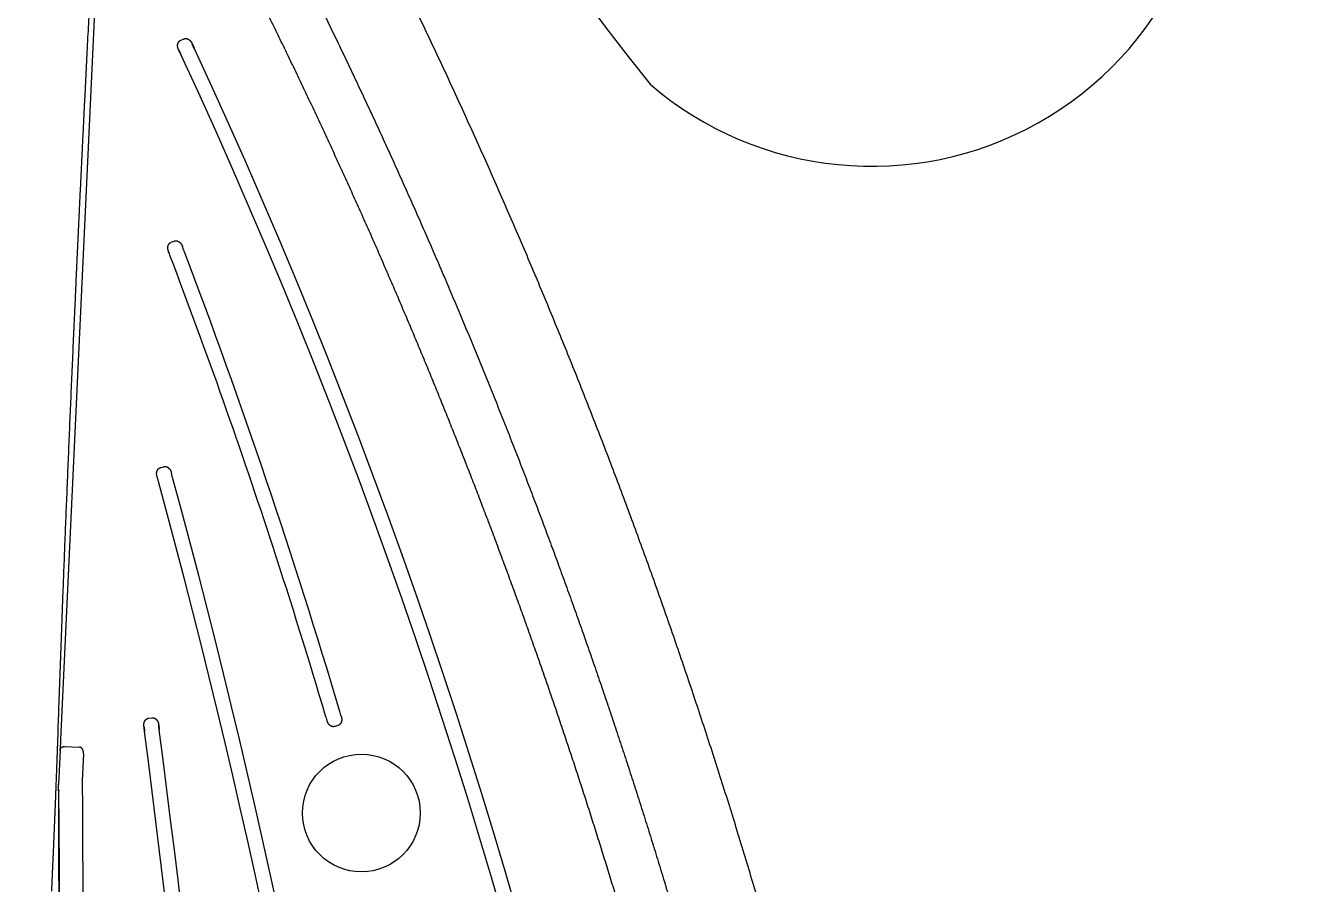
# Model space of a CAD drawing. Extents: x 527 to 614, y 487 to 635.
# Drawn here: x 606.933 to 611.219, y 524.058 to 526.964 of the extents above; entities that cross this region are included whole.
import ezdxf

# ---------------------------------------------------------------- set-up
doc = ezdxf.new("R2010")
doc.units = 0
doc.header["$MEASUREMENT"] = 0
doc.layers.add('1', color=4, linetype='Continuous')
doc.layers.add('DIM', color=3, linetype='Continuous')

# ---------------------------------------------------------------- blocks, each defined once
blk = doc.blocks.new('TRICKLER')
at = {"layer": '1', "linetype": 'Continuous'}
for p, q in [((1.5762, -7.455), (1.5765, -7.5301)), ((1.4925, -7.655), (1.4967, -7.564)), ((1.572, -7.6673), (1.5774, -7.5511)), ((1.5703, -7.7032), (1.572, -7.6673)), ((1.4112, -11.105), (1.5703, -7.7032)), ((1.5564, -7.6801), (1.5064, -7.6778))]:
    blk.add_line(p, q, dxfattribs=at)
at = {"layer": '1', "color": 3, "linetype": 'Continuous'}
for p, q in [((0.6323, -7.7509), (0.6418, -7.7478)), ((1.2715, -7.7758), (1.2616, -7.7771)), ((1.2315, -8.6235), (1.2219, -8.6261)), ((1.1956, -9.3855), (1.1863, -9.3891)), ((1.1638, -10.0686), (1.1548, -10.0728))]:
    blk.add_line(p, q, dxfattribs=at)
at = {"layer": '1', "linetype": 'Continuous'}
for points in [[(-0.7971, -7.1322, 0.001126), (-0.7713, -7.2194, 0.001126), (-0.7451, -7.3064, 0.001126), (-0.7186, -7.3934, 0.001126), (-0.6917, -7.4802, 0.001126), (-0.6643, -7.5668, 0.001127), (-0.6366, -7.6533, 0.001127), (-0.6085, -7.7397, 0.001126), (-0.58, -7.826, 0.001126), (-0.5512, -7.912, 0.001125), (-0.5219, -7.998, 0.001124), (-0.4923, -8.0838, 0.001124), (-0.4623, -8.1694, 0.001123), (-0.4319, -8.2549, 0.001123), (-0.4011, -8.3402, 0.001122), (-0.37, -8.4253, 0.001122), (-0.3385, -8.5103, 0.001122), (-0.3066, -8.5951, 0.001121), (-0.2743, -8.6798, 0.001121), (-0.2417, -8.7642, 0.001121), (-0.2087, -8.8485, 0.001121), (-0.1753, -8.9327, 0.001121), (-0.1416, -9.0166, 0.001121), (-0.1074, -9.1004, 0.001121), (-0.073, -9.1839, 0.001121), (-0.0381, -9.2673, 0.001121), (-0.0029, -9.3505, 0.001122), (0.0326, -9.4335, 0.001121), (0.0685, -9.5163, 0.00112), (0.1048, -9.5989, 0.001118), (0.1414, -9.6814, 0.001117), (0.1784, -9.7636, 0.001118), (0.2158, -9.8456, 0.001114), (0.2535, -9.9274, 0.001106), (0.2915, -10.009, 0.001115), (0.3299, -10.0904, 0.001137), (0.3687, -10.1718, 0.001106)], [(-0.3075, -7.1764, 0.000814), (-0.2888, -7.2376, 0.000813), (-0.2699, -7.2988, 0.000811), (-0.2509, -7.3599, 0.000811), (-0.2316, -7.4209, 0.000811), (-0.2122, -7.4819, 0.000811), (-0.1925, -7.5427, 0.000811), (-0.1727, -7.6035, 0.000811), (-0.1527, -7.6643, 0.000811), (-0.1324, -7.7249, 0.000811), (-0.112, -7.7855, 0.000811), (-0.0914, -7.846, 0.000811), (-0.0705, -7.9065, 0.000811), (-0.0495, -7.9669, 0.000811), (-0.0283, -8.0272, 0.000811), (-0.0069, -8.0874, 0.000811), (0.0147, -8.1476, 0.000811), (0.0365, -8.2077, 0.00081), (0.0585, -8.2677, 0.00081), (0.0807, -8.3276, 0.00081), (0.1031, -8.3875, 0.00081), (0.1257, -8.4473, 0.00081), (0.1485, -8.5071, 0.000809), (0.1714, -8.5667, 0.00081), (0.1946, -8.6263, 0.000812), (0.218, -8.6859, 0.000812), (0.2416, -8.7453, 0.000812), (0.2653, -8.8047, 0.000812), (0.2893, -8.8641, 0.000812), (0.3134, -8.9233, 0.000812), (0.3378, -8.9825, 0.000812), (0.3624, -9.0416, 0.000812), (0.3871, -9.1007, 0.000811), (0.4121, -9.1596, 0.000811), (0.4372, -9.2185, 0.000811), (0.4626, -9.2774, 0.000812), (0.4881, -9.3361, 0.000812), (0.5138, -9.3948, 0.000812), (0.5397, -9.4534, 0.000812), (0.5659, -9.5119, 0.000812), (0.5922, -9.5703, 0.000812), (0.6187, -9.6287, 0.000812), (0.6454, -9.687, 0.000812), (0.6723, -9.7451, 0.000812), (0.6993, -9.8033, 0.000813), (0.7266, -9.8613, 0.000813), (0.7541, -9.9192, 0.000813), (0.7817, -9.9771, 0.000813), (0.8096, -10.0348, 0.000813), (0.8376, -10.0925, 0.000813), (0.8658, -10.15, 0.000813)], [(1.6, -7.19, 0.000073), (1.5993, -7.2065, 0.000073), (1.5986, -7.2229, 0.000073), (1.5978, -7.2394, 0.000073), (1.5971, -7.2558, 0.000073), (1.5964, -7.2721, 0.000073), (1.5956, -7.2884, 0.000073), (1.5949, -7.3047, 0.000074), (1.5942, -7.3209, 0.000074), (1.5935, -7.337, 0.000075), (1.5928, -7.3531, 0.000075), (1.5922, -7.3691, 0.000076), (1.5915, -7.385, 0.000076), (1.5908, -7.4009, 0.000077), (1.5902, -7.4166, 0.000077), (1.5895, -7.4324, 0.000078), (1.5889, -7.448, 0.000079), (1.5883, -7.4635, 0.00008), (1.5876, -7.479, 0.000081), (1.587, -7.4943, 0.000082), (1.5864, -7.5096, 0.000083), (1.5858, -7.5247, 0.000084), (1.5852, -7.5398, 0.000085), (1.5847, -7.5547, 0.000087), (1.5841, -7.5695, 0.00009), (1.5835, -7.5843, 0.000089), (1.583, -7.5988, 0.000085), (1.5825, -7.6132, 0.000095), (1.5819, -7.6276, 0.000117), (1.5814, -7.6423, 0.00009), (1.5809, -7.6559, 0.000031), (1.5805, -7.6682, 0.000131), (1.5799, -7.6837, 0.000237), (1.5791, -7.7071, 0.00012), (1.5781, -7.7375, 0.000065)], [(1.5762, -7.4687), (1.5762, -7.4683, 0.000004), (1.5762, -7.468, 0.000004), (1.5762, -7.4677, 0.000004), (1.5762, -7.4673, 0.000003), (1.5762, -7.467, 0.000003), (1.5762, -7.4667, 0.000003), (1.5762, -7.4663, 0.000003), (1.5762, -7.466, 0.000003), (1.5762, -7.4657, 0.000003), (1.5762, -7.4653, 0.000003), (1.5762, -7.465, 0.000003), (1.5762, -7.4647, 0.000003), (1.5762, -7.4643, 0.000003), (1.5762, -7.464, 0.000003), (1.5762, -7.4636, 0.000003), (1.5762, -7.4633, 0.000002), (1.5762, -7.4629, 0.000002), (1.5762, -7.4626, 0.000002), (1.5762, -7.4623, 0.000002), (1.5762, -7.4619, 0.000002), (1.5762, -7.4616, 0.000002), (1.5762, -7.4612, 0.000002), (1.5762, -7.4609, 0.000002), (1.5762, -7.4605, 0.000002), (1.5762, -7.4602, 0.000002), (1.5762, -7.4598, 0.000002), (1.5762, -7.4595, 0.000002), (1.5762, -7.4592, 0.000002), (1.5762, -7.4588, 0.000001), (1.5762, -7.4585, 0.000001), (1.5762, -7.4581, 0.000001), (1.5762, -7.4578, 0.000001), (1.5762, -7.4574, 0.000001), (1.5762, -7.4571, 0), (1.5762, -7.4568, 0.000001), (1.5762, -7.4564, 0.000002), (1.5762, -7.4558, 0.000001), (1.5762, -7.455, 0.000001)], [(1.5766, -7.5332), (1.5766, -7.5331, -0.000295), (1.5766, -7.533, -0.000294), (1.5766, -7.533, -0.000294), (1.5766, -7.5329, -0.000295), (1.5766, -7.5328, -0.000296), (1.5766, -7.5327, -0.000297), (1.5766, -7.5327, -0.000297), (1.5766, -7.5326, -0.000298), (1.5766, -7.5325, -0.000299), (1.5766, -7.5324, -0.0003), (1.5766, -7.5323, -0.0003), (1.5765, -7.5323, -0.000301), (1.5765, -7.5322, -0.000302), (1.5765, -7.5321, -0.000303), (1.5765, -7.532, -0.000304), (1.5765, -7.532, -0.000305), (1.5765, -7.5319, -0.000306), (1.5765, -7.5318, -0.000306), (1.5765, -7.5317, -0.000307), (1.5765, -7.5316, -0.000308), (1.5765, -7.5316, -0.000309), (1.5765, -7.5315, -0.00031), (1.5765, -7.5314, -0.000311), (1.5765, -7.5313, -0.000313), (1.5765, -7.5312, -0.000313), (1.5765, -7.5312, -0.000312), (1.5765, -7.5311, -0.000316), (1.5765, -7.531, -0.000323), (1.5765, -7.5309, -0.000315), (1.5765, -7.5309, -0.000295), (1.5765, -7.5308, -0.000327), (1.5765, -7.5307, -0.000392), (1.5765, -7.5306, -0.000298), (1.5765, -7.5305, -0.000101), (1.5765, -7.5305, -0.000424), (1.5765, -7.5304, -0.000734), (1.5765, -7.5303, -0.00036), (1.5765, -7.5301, -0.00019)], [(1.5766, -7.5332), (1.5767, -7.5337, -0.001136), (1.5767, -7.5341, -0.001137), (1.5768, -7.5345, -0.001139), (1.5768, -7.535, -0.001141), (1.5769, -7.5354, -0.001142), (1.5769, -7.5359, -0.001144), (1.577, -7.5363, -0.001145), (1.577, -7.5368, -0.001147), (1.5771, -7.5372, -0.001148), (1.5771, -7.5377, -0.00115), (1.5772, -7.5381, -0.001151), (1.5772, -7.5386, -0.001153), (1.5772, -7.539, -0.001154), (1.5773, -7.5395, -0.001155), (1.5773, -7.5399, -0.001156), (1.5773, -7.5404, -0.001157), (1.5774, -7.5408, -0.001159), (1.5774, -7.5413, -0.00116), (1.5774, -7.5417, -0.001161), (1.5774, -7.5422, -0.001162), (1.5775, -7.5426, -0.001163), (1.5775, -7.5431, -0.001163), (1.5775, -7.5435, -0.001165), (1.5775, -7.544, -0.001167), (1.5775, -7.5444, -0.001165), (1.5775, -7.5448, -0.001159), (1.5775, -7.5453, -0.00117), (1.5775, -7.5457, -0.001194), (1.5775, -7.5462, -0.001161), (1.5775, -7.5466, -0.001084), (1.5775, -7.5471, -0.001197), (1.5775, -7.5475, -0.001428), (1.5775, -7.548, -0.001084), (1.5775, -7.5484, -0.000372), (1.5775, -7.5488, -0.001529), (1.5775, -7.5493, -0.002633), (1.5775, -7.5501, -0.001288), (1.5774, -7.5511, -0.000683)], [(1.4925, -7.655), (1.4925, -7.6558, 0.006396), (1.4925, -7.6566, 0.006145), (1.4925, -7.6574, 0.006094), (1.4925, -7.6582, 0.006319), (1.4925, -7.659, 0.006453), (1.4926, -7.6598, 0.006567), (1.4927, -7.6607, 0.006675), (1.4929, -7.6615, 0.00684), (1.493, -7.6623, 0.006981), (1.4932, -7.6632, 0.007155), (1.4934, -7.664, 0.007316), (1.4936, -7.6648, 0.007512), (1.4938, -7.6656, 0.007701), (1.4941, -7.6664, 0.007917), (1.4944, -7.6672, 0.008133), (1.4947, -7.6679, 0.008371), (1.495, -7.6687, 0.008615), (1.4954, -7.6694, 0.008874), (1.4958, -7.6701, 0.009147), (1.4961, -7.6708, 0.009426), (1.4966, -7.6715, 0.009723), (1.497, -7.6721, 0.010012), (1.4975, -7.6727, 0.010337), (1.4979, -7.6732, 0.010652), (1.4984, -7.6738, 0.010963), (1.4989, -7.6743, 0.011203), (1.4994, -7.6748, 0.011609), (1.4999, -7.6752, 0.012085), (1.5005, -7.6756, 0.01212), (1.501, -7.676, 0.011658), (1.5015, -7.6763, 0.012917), (1.5021, -7.6766, 0.015335), (1.5026, -7.6768, 0.01229), (1.5032, -7.6771, 0.005185), (1.5037, -7.6773, 0.016713), (1.5043, -7.6774, 0.028922), (1.5052, -7.6776, 0.01492), (1.5064, -7.6778, 0.008201)], [(1.572, -7.6673), (1.572, -7.6678, -0.010491), (1.5719, -7.6683, -0.010058), (1.5718, -7.6688, -0.009935), (1.5718, -7.6693, -0.010239), (1.5716, -7.6698, -0.010366), (1.5715, -7.6703, -0.010441), (1.5713, -7.6708, -0.010474), (1.5711, -7.6713, -0.010573), (1.5709, -7.6718, -0.0106), (1.5707, -7.6722, -0.010654), (1.5705, -7.6727, -0.010651), (1.5702, -7.6732, -0.010679), (1.5699, -7.6737, -0.010654), (1.5696, -7.6741, -0.01065), (1.5692, -7.6746, -0.010603), (1.5688, -7.675, -0.010571), (1.5685, -7.6755, -0.010505), (1.568, -7.6759, -0.010448), (1.5676, -7.6763, -0.010367), (1.5672, -7.6767, -0.010289), (1.5667, -7.677, -0.010194), (1.5662, -7.6774, -0.010092), (1.5657, -7.6777, -0.009997), (1.5652, -7.678, -0.009897), (1.5647, -7.6783, -0.009772), (1.5642, -7.6786, -0.009601), (1.5636, -7.6788, -0.009557), (1.5631, -7.679, -0.00958), (1.5625, -7.6792, -0.009249), (1.5619, -7.6794, -0.008606), (1.5614, -7.6796, -0.009234), (1.5608, -7.6797, -0.010607), (1.5602, -7.6798, -0.008239), (1.5597, -7.6799, -0.003421), (1.5592, -7.68, -0.010878), (1.5586, -7.6801, -0.018195), (1.5576, -7.6801, -0.009197), (1.5564, -7.6801, -0.005024)], [(1.5781, -7.7375), (1.5768, -7.7761, -0.000122), (1.5755, -7.8152, -0.000119), (1.5741, -7.8548, -0.000116), (1.5727, -7.8949, -0.000113), (1.5713, -7.9355, -0.00011), (1.5698, -7.9765, -0.000108), (1.5683, -8.018, -0.000105), (1.5668, -8.0599, -0.000103), (1.5652, -8.1023, -0.000101), (1.5636, -8.1451, -0.000099), (1.562, -8.1883, -0.000097), (1.5603, -8.2318, -0.000095), (1.5586, -8.2757, -0.000094), (1.5569, -8.3199, -0.000092), (1.5552, -8.3643, -0.00009), (1.5534, -8.4091, -0.000089), (1.5516, -8.4541, -0.000088), (1.5498, -8.4994, -0.000087), (1.5479, -8.5449, -0.000085), (1.5461, -8.5907, -0.000084), (1.5442, -8.6367, -0.000083), (1.5422, -8.6829, -0.000082), (1.5403, -8.7293, -0.000082), (1.5383, -8.7759, -0.000081), (1.5363, -8.8227, -0.00008), (1.5343, -8.8697, -0.000079), (1.5322, -8.9168, -0.000079), (1.5302, -8.9641, -0.000078), (1.5281, -9.0116, -0.000078), (1.526, -9.0591, -0.000078), (1.5239, -9.1068, -0.000077), (1.5217, -9.1546, -0.000077), (1.5196, -9.2024, -0.000077), (1.5174, -9.2504, -0.000076), (1.5152, -9.2984, -0.000076), (1.513, -9.3465, -0.000076), (1.5107, -9.3947, -0.000076), (1.5085, -9.4429, -0.000076), (1.5062, -9.4911, -0.000076), (1.5039, -9.5394, -0.000076), (1.5016, -9.5877, -0.000077), (1.4993, -9.6359, -0.000077), (1.497, -9.6842, -0.000077), (1.4946, -9.7324, -0.000077), (1.4923, -9.7806, -0.000078), (1.4899, -9.8287, -0.000078), (1.4875, -9.8765, -0.000078), (1.4852, -9.9242, -0.000079), (1.4828, -9.9716, -0.000079), (1.4804, -10.0188, -0.00008), (1.478, -10.0657, -0.00008), (1.4756, -10.1125, -0.000081), (1.4732, -10.1589, -0.000081), (1.4709, -10.2051, -0.000082)]]:
    blk.add_lwpolyline(points, format="xyb", dxfattribs=at)
at = {"layer": '1', "color": 3, "linetype": 'Continuous'}
for points in [[(0.6859, -10.1711, -0.000901), (0.6545, -10.1067, -0.000901), (0.6234, -10.0421, -0.000901), (0.5926, -9.9774, -0.000901), (0.562, -9.9127, -0.000901), (0.5316, -9.8478, -0.000901), (0.5014, -9.7828, -0.000901), (0.4715, -9.7177, -0.000901), (0.4418, -9.6525, -0.000901), (0.4124, -9.5871, -0.000901), (0.3832, -9.5217, -0.000901), (0.3542, -9.4562, -0.000901), (0.3254, -9.3905, -0.000901), (0.2969, -9.3248, -0.000901), (0.2687, -9.259, -0.000901), (0.2407, -9.193, -0.000901), (0.2129, -9.127, -0.000901), (0.1853, -9.0608, -0.000901), (0.158, -8.9946, -0.000901), (0.131, -8.9282, -0.000901), (0.1041, -8.8618, -0.000901), (0.0776, -8.7952, -0.000901), (0.0512, -8.7286, -0.000901), (0.0251, -8.6618, -0.000901), (-0.0008, -8.595, -0.000901), (-0.0264, -8.528, -0.000901), (-0.0518, -8.461, -0.000901), (-0.0769, -8.3938, -0.000901), (-0.1018, -8.3266, -0.0009), (-0.1265, -8.2593, -0.000901), (-0.1509, -8.1919, -0.000901), (-0.1751, -8.1243, -0.000902), (-0.199, -8.0568, -0.000902), (-0.2227, -7.9891, -0.000902), (-0.2461, -7.9213, -0.000901), (-0.2693, -7.8535, -0.000901), (-0.2922, -7.7856, -0.000901), (-0.3149, -7.7176, -0.0009), (-0.3373, -7.6495, -0.0009), (-0.3595, -7.5814, -0.0009), (-0.3815, -7.5132, -0.0009), (-0.4032, -7.4449, -0.0009), (-0.4246, -7.3766, -0.0009), (-0.4458, -7.3082, -0.0009), (-0.4667, -7.2397, -0.000899), (-0.4874, -7.1712, -0.000899)], [(1.5751, -7.1478, -0.000062), (1.5752, -7.1806, -0.000061), (1.5754, -7.2132, -0.000057), (1.5756, -7.2456, -0.000062), (1.5757, -7.2785, -0.000073), (1.5759, -7.312, -0.000056), (1.576, -7.3435, -0.000023), (1.5761, -7.372, -0.000077), (1.5762, -7.4081, -0.000129), (1.5764, -7.4625, -0.000065), (1.5766, -7.5332, -0.000035)], [(0.6211, -7.7821), (0.6208, -7.7813, -0.007727), (0.6205, -7.7804, -0.007594), (0.6203, -7.7795, -0.007434), (0.6201, -7.7786, -0.007317), (0.6199, -7.7777, -0.00723), (0.6197, -7.7768, -0.007173), (0.6196, -7.7759, -0.007135), (0.6194, -7.775, -0.007139), (0.6194, -7.774, -0.007157), (0.6193, -7.7731, -0.007212), (0.6193, -7.7722, -0.007281), (0.6193, -7.7712, -0.007389), (0.6193, -7.7703, -0.007507), (0.6193, -7.7693, -0.007667), (0.6194, -7.7684, -0.007835), (0.6195, -7.7675, -0.008046), (0.6197, -7.7665, -0.008263), (0.6198, -7.7656, -0.008525), (0.62, -7.7647, -0.008792), (0.6203, -7.7638, -0.009106), (0.6205, -7.7629, -0.009415), (0.6208, -7.7621, -0.009768), (0.6212, -7.7612, -0.010127), (0.6215, -7.7604, -0.010548), (0.6219, -7.7596, -0.010894), (0.6224, -7.7588, -0.011231), (0.6228, -7.758, -0.011735), (0.6233, -7.7573, -0.012451), (0.6239, -7.7565, -0.01241), (0.6245, -7.7558, -0.011821), (0.6251, -7.7552, -0.013555), (0.6257, -7.7546, -0.016882), (0.6264, -7.754, -0.01266), (0.6271, -7.7534, -0.003582), (0.6278, -7.7529, -0.018849), (0.6287, -7.7524, -0.032793), (0.6302, -7.7517, -0.015217), (0.6323, -7.7509, -0.007705)], [(0.6418, -7.7478), (0.6428, -7.7475, -0.013383), (0.6438, -7.7473, -0.014242), (0.6448, -7.7471, -0.014684), (0.6457, -7.747, -0.014571), (0.6467, -7.7469, -0.014568), (0.6476, -7.7469, -0.014517), (0.6486, -7.7469, -0.01443), (0.6495, -7.747, -0.014183), (0.6504, -7.7472, -0.013944), (0.6513, -7.7474, -0.013602), (0.6522, -7.7476, -0.013271), (0.653, -7.7479, -0.012858), (0.6539, -7.7483, -0.012471), (0.6547, -7.7486, -0.01203), (0.6555, -7.7491, -0.011626), (0.6563, -7.7495, -0.011189), (0.6571, -7.75, -0.010796), (0.6579, -7.7505, -0.010387), (0.6586, -7.7511, -0.010027), (0.6594, -7.7517, -0.009661), (0.6601, -7.7523, -0.009343), (0.6608, -7.753, -0.009023), (0.6614, -7.7537, -0.008762), (0.6621, -7.7544, -0.008513), (0.6627, -7.7551, -0.008282), (0.6633, -7.7559, -0.008034), (0.6639, -7.7566, -0.007934), (0.6644, -7.7574, -0.007929), (0.665, -7.7582, -0.007618), (0.6655, -7.759, -0.007056), (0.6659, -7.7599, -0.007685), (0.6664, -7.7607, -0.009081), (0.6668, -7.7616, -0.006963), (0.6672, -7.7625, -0.002469), (0.6675, -7.7632, -0.009764), (0.6679, -7.7642, -0.017309), (0.6684, -7.7657, -0.008737), (0.6689, -7.7677, -0.004681)], [(1.2384, -7.7531), (1.2383, -7.7529, 0.000012), (1.2383, -7.7526, 0.000012), (1.2383, -7.7524, 0.000012), (1.2382, -7.7521, 0.000011), (1.2382, -7.7519, 0.00001), (1.2382, -7.7516, 0.00001), (1.2382, -7.7514, 0.000009), (1.2381, -7.7511, 0.000008), (1.2381, -7.7509, 0.000008), (1.2381, -7.7506, 0.000007), (1.238, -7.7504, 0.000007), (1.238, -7.7501, 0.000006), (1.238, -7.7498, 0.000006), (1.2379, -7.7496, 0.000005), (1.2379, -7.7493, 0.000005), (1.2379, -7.749, 0.000004), (1.2378, -7.7488, 0.000003), (1.2378, -7.7485, 0.000003), (1.2377, -7.7483, 0.000002), (1.2377, -7.748, 0.000002), (1.2377, -7.7477, 0.000001), (1.2376, -7.7474, 0.000001), (1.2376, -7.7472, 0.000001), (1.2376, -7.7469), (1.2375, -7.7466, 0), (1.2375, -7.7464, -0.000001), (1.2375, -7.7461, -0.000001), (1.2374, -7.7458, -0.000001), (1.2374, -7.7455, -0.000001), (1.2374, -7.7453, -0.000001), (1.2373, -7.745, -0.000001), (1.2373, -7.7447, -0.000001), (1.2373, -7.7444, -0.000001), (1.2372, -7.7441, -0.000001), (1.2372, -7.7439, -0.000001), (1.2372, -7.7436, -0.000001), (1.2371, -7.7433, -0.000001), (1.2371, -7.743, -0.000001), (1.237, -7.7427, -0.000001), (1.237, -7.7424, -0.000001), (1.237, -7.7421, -0.000001), (1.2369, -7.7419, -0.000001), (1.2369, -7.7416, -0.000001), (1.2369, -7.7413, -0.000001), (1.2368, -7.741, -0.000001), (1.2368, -7.7407, -0.000001), (1.2368, -7.7404, -0.000001), (1.2367, -7.7401, -0.000002), (1.2367, -7.7398, -0.000002), (1.2366, -7.7395, -0.000001), (1.2366, -7.7393, -0.000002), (1.2366, -7.739, -0.000002), (1.2365, -7.7387, -0.000002), (1.2365, -7.7384, 0), (1.2365, -7.7381, -0.000002), (1.2364, -7.7378, -0.000004), (1.2363, -7.7373, -0.000002), (1.2363, -7.7366, -0.000001)], [(1.2616, -7.7771), (1.2613, -7.7771, -0.004594), (1.261, -7.7771, -0.004584), (1.2607, -7.7772, -0.004549), (1.2604, -7.7772, -0.0045), (1.2601, -7.7772, -0.004464), (1.2597, -7.7772, -0.004435), (1.2594, -7.7772, -0.00441), (1.2591, -7.7772, -0.004388), (1.2588, -7.7772, -0.004372), (1.2585, -7.7772, -0.00436), (1.2582, -7.7772, -0.004352), (1.2579, -7.7771, -0.00435), (1.2576, -7.7771, -0.004351), (1.2573, -7.7771, -0.004358), (1.257, -7.777, -0.004368), (1.2566, -7.777, -0.004383), (1.2563, -7.7769, -0.004403), (1.256, -7.7769, -0.004433), (1.2557, -7.7768, -0.004453), (1.2554, -7.7767, -0.004445), (1.2551, -7.7767, -0.004413), (1.2548, -7.7766, -0.004364), (1.2545, -7.7765, -0.004326), (1.2542, -7.7764, -0.004292), (1.2539, -7.7763, -0.004262), (1.2536, -7.7762, -0.004231), (1.2533, -7.7761, -0.004206), (1.253, -7.776, -0.004182), (1.2528, -7.7759, -0.004163), (1.2525, -7.7758, -0.004145), (1.2522, -7.7757, -0.004132), (1.2519, -7.7755, -0.00412), (1.2516, -7.7754, -0.004113), (1.2513, -7.7753, -0.004107), (1.2511, -7.7751, -0.004105), (1.2508, -7.775, -0.004105), (1.2505, -7.7748, -0.004111), (1.2502, -7.7747, -0.004119), (1.25, -7.7745, -0.004106), (1.2497, -7.7743, -0.004055), (1.2495, -7.7742, -0.004007), (1.2492, -7.774, -0.003966), (1.2489, -7.7738, -0.00393), (1.2487, -7.7736, -0.00389), (1.2484, -7.7735, -0.003855), (1.2482, -7.7733, -0.003821), (1.2479, -7.7731, -0.003791), (1.2477, -7.7729, -0.00376), (1.2475, -7.7727, -0.003735), (1.2472, -7.7725, -0.003708), (1.247, -7.7723, -0.003687), (1.2468, -7.7721, -0.003665), (1.2465, -7.7718, -0.003648), (1.2463, -7.7716, -0.003631), (1.2461, -7.7714, -0.003618), (1.2459, -7.7712, -0.003605), (1.2457, -7.771, -0.003597), (1.2455, -7.7707, -0.003588), (1.2452, -7.7705, -0.003564), (1.245, -7.7703, -0.003511), (1.2449, -7.77, -0.003464), (1.2447, -7.7698, -0.003422), (1.2445, -7.7695, -0.003384), (1.2443, -7.7693, -0.003341), (1.2441, -7.769, -0.003303), (1.2439, -7.7688, -0.003263), (1.2437, -7.7685, -0.003229), (1.2435, -7.7683, -0.003191), (1.2434, -7.768, -0.003158), (1.2432, -7.7678, -0.003123), (1.243, -7.7675, -0.003093), (1.2429, -7.7672, -0.003061), (1.2427, -7.767, -0.003034), (1.2425, -7.7667, -0.003004), (1.2424, -7.7664, -0.002979), (1.2422, -7.7662, -0.002952), (1.2421, -7.7659, -0.00293), (1.2419, -7.7656, -0.002905), (1.2418, -7.7653, -0.002886), (1.2417, -7.7651, -0.002867), (1.2415, -7.7648, -0.002845), (1.2414, -7.7645, -0.002808), (1.2413, -7.7642, -0.002768), (1.2412, -7.7639, -0.002719), (1.241, -7.7636, -0.002677), (1.2409, -7.7634, -0.00263), (1.2408, -7.7631, -0.002588), (1.2407, -7.7628, -0.002541), (1.2406, -7.7625, -0.002499), (1.2405, -7.7622, -0.002453), (1.2404, -7.7619, -0.002411), (1.2403, -7.7616, -0.002365), (1.2402, -7.7613, -0.002324), (1.2401, -7.761, -0.002278), (1.24, -7.7607, -0.002238), (1.2399, -7.7604, -0.002193), (1.2398, -7.7601, -0.002153), (1.2397, -7.7598, -0.002109), (1.2396, -7.7595, -0.00207), (1.2395, -7.7592, -0.002026), (1.2395, -7.7589, -0.001987), (1.2394, -7.7586, -0.001944), (1.2393, -7.7583, -0.001907), (1.2392, -7.758, -0.001868), (1.2392, -7.7577, -0.001827), (1.2391, -7.7574, -0.001777), (1.239, -7.7571, -0.001754), (1.239, -7.7568, -0.001743), (1.2389, -7.7565, -0.001665), (1.2389, -7.7562, -0.00153), (1.2388, -7.7559, -0.001636), (1.2387, -7.7556, -0.001873), (1.2387, -7.7552, -0.001421), (1.2386, -7.7549, -0.000551), (1.2386, -7.7547, -0.001885), (1.2385, -7.7543, -0.003092), (1.2385, -7.7538, -0.001506), (1.2384, -7.7531, -0.000808)], [(1.288, -7.7467), (1.288, -7.7471, -0.00137), (1.288, -7.7474, -0.001351), (1.2881, -7.7477, -0.001363), (1.2881, -7.748, -0.00141), (1.2881, -7.7483, -0.001445), (1.2882, -7.7486, -0.001476), (1.2882, -7.7489, -0.001505), (1.2882, -7.7492, -0.001542), (1.2883, -7.7495, -0.001573), (1.2883, -7.7498, -0.001609), (1.2883, -7.7502, -0.001642), (1.2883, -7.7505, -0.001679), (1.2883, -7.7508, -0.001712), (1.2883, -7.7511, -0.00175), (1.2884, -7.7514, -0.001784), (1.2884, -7.7517, -0.001823), (1.2884, -7.752, -0.001858), (1.2884, -7.7523, -0.001898), (1.2884, -7.7527, -0.001933), (1.2884, -7.753, -0.001974), (1.2884, -7.7533, -0.002011), (1.2884, -7.7536, -0.002053), (1.2884, -7.7539, -0.00209), (1.2884, -7.7542, -0.002133), (1.2883, -7.7545, -0.002171), (1.2883, -7.7548, -0.002215), (1.2883, -7.7552, -0.002254), (1.2883, -7.7555, -0.002298), (1.2883, -7.7558, -0.002338), (1.2882, -7.7561, -0.002384), (1.2882, -7.7564, -0.002424), (1.2882, -7.7567, -0.00247), (1.2881, -7.757, -0.002512), (1.2881, -7.7573, -0.002558), (1.2881, -7.7576, -0.0026), (1.288, -7.7579, -0.002647), (1.288, -7.7582, -0.002689), (1.2879, -7.7585, -0.002737), (1.2878, -7.7589, -0.002779), (1.2878, -7.7592, -0.002827), (1.2877, -7.7595, -0.002869), (1.2877, -7.7598, -0.002917), (1.2876, -7.7601, -0.00296), (1.2875, -7.7604, -0.00301), (1.2874, -7.7607, -0.003041), (1.2874, -7.761, -0.003059), (1.2873, -7.7613, -0.003071), (1.2872, -7.7616, -0.003088), (1.2871, -7.7619, -0.003105), (1.287, -7.7622, -0.003125), (1.2869, -7.7624, -0.003144), (1.2868, -7.7627, -0.003169), (1.2867, -7.763, -0.003191), (1.2866, -7.7633, -0.003218), (1.2865, -7.7636, -0.003244), (1.2863, -7.7639, -0.003274), (1.2862, -7.7642, -0.003302), (1.2861, -7.7645, -0.003336), (1.286, -7.7648, -0.003367), (1.2858, -7.765, -0.003404), (1.2857, -7.7653, -0.003438), (1.2856, -7.7656, -0.003477), (1.2854, -7.7659, -0.003514), (1.2853, -7.7661, -0.003558), (1.2851, -7.7664, -0.003595), (1.285, -7.7667, -0.003635), (1.2848, -7.7669, -0.003685), (1.2846, -7.7672, -0.003751), (1.2845, -7.7675, -0.003793), (1.2843, -7.7677, -0.00382), (1.2841, -7.768, -0.003823), (1.2839, -7.7682, -0.003817), (1.2837, -7.7685, -0.003818), (1.2836, -7.7687, -0.003824), (1.2834, -7.769, -0.003831), (1.2832, -7.7692, -0.003842), (1.283, -7.7695, -0.003853), (1.2828, -7.7697, -0.00387), (1.2826, -7.7699, -0.003886), (1.2823, -7.7702, -0.003908), (1.2821, -7.7704, -0.003929), (1.2819, -7.7706, -0.003956), (1.2817, -7.7708, -0.003982), (1.2815, -7.771, -0.004014), (1.2812, -7.7713, -0.004045), (1.281, -7.7715, -0.004081), (1.2808, -7.7717, -0.004118), (1.2805, -7.7719, -0.004161), (1.2803, -7.7721, -0.004199), (1.28, -7.7722, -0.004243), (1.2798, -7.7724, -0.004294), (1.2795, -7.7726, -0.004343), (1.2793, -7.7728, -0.004352), (1.279, -7.773, -0.004331), (1.2788, -7.7731, -0.004312), (1.2785, -7.7733, -0.0043), (1.2782, -7.7735, -0.00429), (1.278, -7.7736, -0.004283), (1.2777, -7.7738, -0.004279), (1.2774, -7.7739, -0.00428), (1.2771, -7.7741, -0.004282), (1.2769, -7.7742, -0.004287), (1.2766, -7.7743, -0.004299), (1.2763, -7.7745, -0.004321), (1.276, -7.7746, -0.004326), (1.2757, -7.7747, -0.004321), (1.2754, -7.7748, -0.00438), (1.2751, -7.7749, -0.004495), (1.2748, -7.775, -0.004398), (1.2746, -7.7751, -0.004146), (1.2743, -7.7752, -0.004598), (1.274, -7.7753, -0.005499), (1.2737, -7.7754, -0.00422), (1.2734, -7.7755, -0.00152), (1.2731, -7.7755, -0.00569), (1.2728, -7.7756, -0.009898), (1.2722, -7.7757, -0.004971), (1.2716, -7.7758, -0.002663)], [(1.288, -7.7467), (1.2879, -7.7465, -0.000019), (1.2879, -7.7463, -0.000019), (1.2879, -7.746, -0.000018), (1.2878, -7.7458, -0.000017), (1.2878, -7.7455, -0.000016), (1.2878, -7.7453, -0.000015), (1.2877, -7.745, -0.000014), (1.2877, -7.7448, -0.000013), (1.2877, -7.7445, -0.000013), (1.2877, -7.7443, -0.000012), (1.2876, -7.744, -0.000011), (1.2876, -7.7437, -0.00001), (1.2875, -7.7435, -0.00001), (1.2875, -7.7432, -0.000009), (1.2875, -7.743, -0.000008), (1.2875, -7.7427, -0.000007), (1.2874, -7.7424, -0.000007), (1.2874, -7.7422, -0.000006), (1.2874, -7.7419, -0.000005), (1.2873, -7.7416, -0.000005), (1.2873, -7.7414, -0.000004), (1.2872, -7.7411, -0.000003), (1.2872, -7.7408, -0.000003), (1.2872, -7.7406, -0.000002), (1.2871, -7.7403, -0.000002), (1.2871, -7.74, -0.000001), (1.2871, -7.7397, -0.000001), (1.287, -7.7395, 0), (1.287, -7.7392, 0), (1.287, -7.7389, 0), (1.2869, -7.7386, 0), (1.2869, -7.7383, 0), (1.2869, -7.7381, 0.000001), (1.2868, -7.7378, 0.000001), (1.2868, -7.7375, 0.000001), (1.2867, -7.7372, 0.000001), (1.2867, -7.7369, 0.000001), (1.2867, -7.7367, 0.000002), (1.2866, -7.7364, 0.000002), (1.2866, -7.7361, 0.000002), (1.2866, -7.7358, 0.000002), (1.2865, -7.7355, 0.000002), (1.2865, -7.7352, 0.000003), (1.2865, -7.7349, 0.000003), (1.2864, -7.7346, 0.000003), (1.2864, -7.7344, 0.000003), (1.2863, -7.7341, 0.000003), (1.2863, -7.7338, 0.000004), (1.2863, -7.7335, 0.000004), (1.2862, -7.7332, 0.000004), (1.2862, -7.7329, 0.000004), (1.2862, -7.7326, 0.000005), (1.2861, -7.7323, 0.000004), (1.2861, -7.732, 0.000001), (1.2861, -7.7318, 0.000007), (1.286, -7.7315, 0.000012), (1.286, -7.731, 0.000006), (1.2859, -7.7303, 0.000003)], [(1.2219, -8.6261), (1.2211, -8.6263, -0.01025), (1.2203, -8.6265, -0.010625), (1.2195, -8.6266, -0.010792), (1.2188, -8.6267, -0.010721), (1.218, -8.6268, -0.010723), (1.2172, -8.6268, -0.010722), (1.2165, -8.6268, -0.010722), (1.2157, -8.6267, -0.010669), (1.215, -8.6267, -0.010633), (1.2143, -8.6266, -0.010564), (1.2136, -8.6264, -0.010507), (1.2128, -8.6263, -0.01042), (1.2121, -8.6261, -0.010346), (1.2114, -8.6259, -0.01025), (1.2107, -8.6256, -0.010165), (1.2101, -8.6253, -0.010065), (1.2094, -8.625, -0.009976), (1.2088, -8.6247, -0.009877), (1.2081, -8.6243, -0.009701), (1.2075, -8.624, -0.009406), (1.2069, -8.6236, -0.009135), (1.2063, -8.6231, -0.008835), (1.2057, -8.6227, -0.008565), (1.2051, -8.6222, -0.008278), (1.2046, -8.6217, -0.008021), (1.204, -8.6212, -0.007752), (1.2035, -8.6207, -0.007515), (1.203, -8.6201, -0.007269), (1.2025, -8.6196, -0.007055), (1.202, -8.619, -0.006836), (1.2015, -8.6184, -0.006646), (1.2011, -8.6178, -0.006451), (1.2006, -8.6172, -0.006292), (1.2002, -8.6165, -0.006136), (1.1998, -8.6159, -0.005988), (1.1994, -8.6152, -0.00582), (1.199, -8.6146, -0.005755), (1.1986, -8.6139, -0.005747), (1.1983, -8.6132, -0.005519), (1.198, -8.6125, -0.005107), (1.1976, -8.6119, -0.005533), (1.1973, -8.6112, -0.006473), (1.197, -8.6104, -0.004963), (1.1968, -8.6098, -0.001833), (1.1965, -8.6092, -0.006836), (1.1963, -8.6084, -0.011855), (1.1959, -8.6072, -0.005953), (1.1955, -8.6056, -0.003204)], [(1.2437, -8.5924), (1.2439, -8.5931, -0.004676), (1.2441, -8.5938, -0.004541), (1.2443, -8.5945, -0.004496), (1.2444, -8.5952, -0.00458), (1.2446, -8.5959, -0.004635), (1.2447, -8.5967, -0.004694), (1.2448, -8.5974, -0.004755), (1.2449, -8.5982, -0.004854), (1.245, -8.5989, -0.004946), (1.2451, -8.5997, -0.005067), (1.2452, -8.6004, -0.005182), (1.2452, -8.6012, -0.00533), (1.2453, -8.6019, -0.005472), (1.2453, -8.6027, -0.005646), (1.2453, -8.6035, -0.005813), (1.2452, -8.6042, -0.006014), (1.2452, -8.605, -0.006208), (1.2451, -8.6057, -0.006436), (1.2451, -8.6065, -0.006655), (1.245, -8.6072, -0.006911), (1.2448, -8.608, -0.007153), (1.2447, -8.6087, -0.00743), (1.2445, -8.6094, -0.0077), (1.2444, -8.6102, -0.008014), (1.2441, -8.6109, -0.008277), (1.2439, -8.6116, -0.008539), (1.2437, -8.6123, -0.008701), (1.2434, -8.613, -0.00879), (1.2431, -8.6136, -0.008895), (1.2427, -8.6143, -0.009028), (1.2424, -8.6149, -0.009151), (1.242, -8.6156, -0.009284), (1.2416, -8.6162, -0.009423), (1.2412, -8.6168, -0.009591), (1.2408, -8.6174, -0.0097), (1.2403, -8.6179, -0.009785), (1.2398, -8.6185, -0.010009), (1.2393, -8.619, -0.010384), (1.2388, -8.6195, -0.010182), (1.2382, -8.62, -0.009571), (1.2377, -8.6205, -0.010755), (1.2371, -8.6209, -0.013111), (1.2364, -8.6213, -0.009836), (1.2358, -8.6217, -0.002988), (1.2352, -8.622, -0.01432), (1.2345, -8.6224, -0.024837), (1.2332, -8.6229, -0.011762), (1.2315, -8.6235, -0.006052)], [(1.1863, -9.3891), (1.1855, -9.3894, -0.010261), (1.1848, -9.3896, -0.010636), (1.184, -9.3898, -0.010803), (1.1833, -9.39, -0.010731), (1.1825, -9.3901, -0.010733), (1.1818, -9.3902, -0.010731), (1.181, -9.3903, -0.01073), (1.1803, -9.3903, -0.010677), (1.1795, -9.3903, -0.01064), (1.1788, -9.3903, -0.01057), (1.1781, -9.3902, -0.010513), (1.1773, -9.3901, -0.010425), (1.1766, -9.39, -0.010351), (1.1759, -9.3898, -0.010253), (1.1752, -9.3897, -0.010169), (1.1745, -9.3895, -0.010068), (1.1738, -9.3892, -0.009979), (1.1731, -9.3889, -0.009879), (1.1724, -9.3887, -0.009703), (1.1718, -9.3883, -0.009408), (1.1711, -9.388, -0.009136), (1.1705, -9.3876, -0.008836), (1.1699, -9.3872, -0.008566), (1.1693, -9.3868, -0.008279), (1.1687, -9.3864, -0.008022), (1.1681, -9.3859, -0.007753), (1.1675, -9.3855, -0.007516), (1.1669, -9.385, -0.007269), (1.1664, -9.3844, -0.007055), (1.1658, -9.3839, -0.006836), (1.1653, -9.3834, -0.006646), (1.1648, -9.3828, -0.006451), (1.1643, -9.3822, -0.006292), (1.1638, -9.3817, -0.006137), (1.1633, -9.3811, -0.005988), (1.1629, -9.3804, -0.005821), (1.1624, -9.3798, -0.005755), (1.162, -9.3792, -0.005747), (1.1616, -9.3786, -0.005519), (1.1612, -9.3779, -0.005108), (1.1608, -9.3773, -0.005533), (1.1604, -9.3766, -0.006474), (1.1601, -9.3759, -0.004964), (1.1597, -9.3753, -0.001833), (1.1594, -9.3747, -0.006837), (1.1591, -9.3739, -0.011856), (1.1586, -9.3728, -0.005954), (1.158, -9.3712, -0.003205)], [(1.2048, -9.3534), (1.205, -9.3541, -0.004664), (1.2053, -9.3548, -0.004529), (1.2055, -9.3554, -0.004485), (1.2057, -9.3561, -0.00457), (1.206, -9.3568, -0.004626), (1.2062, -9.3576, -0.004685), (1.2064, -9.3583, -0.004747), (1.2065, -9.359, -0.004847), (1.2067, -9.3597, -0.004939), (1.2069, -9.3605, -0.00506), (1.207, -9.3612, -0.005176), (1.2071, -9.362, -0.005325), (1.2072, -9.3627, -0.005467), (1.2073, -9.3635, -0.005642), (1.2074, -9.3643, -0.005809), (1.2074, -9.365, -0.006011), (1.2075, -9.3658, -0.006205), (1.2075, -9.3665, -0.006433), (1.2075, -9.3673, -0.006653), (1.2074, -9.368, -0.006909), (1.2074, -9.3688, -0.007152), (1.2073, -9.3695, -0.007429), (1.2072, -9.3703, -0.007699), (1.2071, -9.371, -0.008013), (1.207, -9.3718, -0.008276), (1.2068, -9.3725, -0.008539), (1.2066, -9.3732, -0.0087), (1.2064, -9.3739, -0.008789), (1.2062, -9.3746, -0.008894), (1.2059, -9.3753, -0.009027), (1.2056, -9.376, -0.00915), (1.2053, -9.3766, -0.009283), (1.205, -9.3773, -0.009422), (1.2046, -9.3779, -0.00959), (1.2042, -9.3785, -0.009699), (1.2038, -9.3791, -0.009784), (1.2034, -9.3797, -0.010009), (1.203, -9.3803, -0.010383), (1.2025, -9.3809, -0.010182), (1.202, -9.3814, -0.009571), (1.2015, -9.3819, -0.010756), (1.2009, -9.3824, -0.013112), (1.2003, -9.3829, -0.009837), (1.1997, -9.3833, -0.002988), (1.1992, -9.3837, -0.014322), (1.1985, -9.3842, -0.024843), (1.1973, -9.3848, -0.011765), (1.1956, -9.3855, -0.006054)], [(1.1706, -10.0359), (1.1705, -10.0357, -0.000008), (1.1704, -10.0355, -0.000008), (1.1703, -10.0353, -0.000008), (1.1702, -10.0351, -0.000007), (1.1701, -10.0348, -0.000007), (1.17, -10.0346, -0.000007), (1.1699, -10.0344, -0.000007), (1.1698, -10.0341, -0.000007), (1.1697, -10.0339, -0.000006), (1.1696, -10.0337, -0.000006), (1.1695, -10.0334, -0.000006), (1.1693, -10.0332, -0.000006), (1.1692, -10.033, -0.000006), (1.1691, -10.0327, -0.000005), (1.169, -10.0325, -0.000005), (1.1689, -10.0322, -0.000005), (1.1688, -10.032, -0.000005), (1.1687, -10.0318, -0.000005), (1.1686, -10.0315, -0.000005), (1.1684, -10.0313, -0.000004), (1.1683, -10.031, -0.000004), (1.1682, -10.0308, -0.000004), (1.1681, -10.0305, -0.000004), (1.168, -10.0303, -0.000004), (1.1679, -10.03, -0.000004), (1.1678, -10.0298, -0.000004), (1.1676, -10.0295, -0.000004), (1.1675, -10.0293, -0.000004), (1.1674, -10.029, -0.000004), (1.1673, -10.0288, -0.000003), (1.1672, -10.0285, -0.000003), (1.167, -10.0283, -0.000003), (1.1669, -10.028, -0.000003), (1.1668, -10.0278, -0.000003), (1.1667, -10.0275, -0.000003), (1.1666, -10.0272, -0.000003), (1.1664, -10.027, -0.000003), (1.1663, -10.0267, -0.000003), (1.1662, -10.0265, -0.000003), (1.1661, -10.0262, -0.000003), (1.166, -10.0259, -0.000003), (1.1658, -10.0257, -0.000003), (1.1657, -10.0254, -0.000003), (1.1656, -10.0252, -0.000003), (1.1655, -10.0249, -0.000003), (1.1654, -10.0246, -0.000003), (1.1652, -10.0244, -0.000003), (1.1651, -10.0241, -0.000003), (1.165, -10.0238, -0.000003), (1.1649, -10.0236, -0.000003), (1.1647, -10.0233, -0.000003), (1.1646, -10.023, -0.000004), (1.1645, -10.0228, -0.000003), (1.1644, -10.0225, -0.000001), (1.1643, -10.0223, -0.000004), (1.1641, -10.022, -0.000007), (1.1639, -10.0215, -0.000003), (1.1636, -10.0209, -0.000002)], [(1.1253, -10.0571), (1.1252, -10.0569, -0.000017), (1.1251, -10.0566, -0.000017), (1.125, -10.0564, -0.000016), (1.1249, -10.0562, -0.000015), (1.1248, -10.056, -0.000015), (1.1247, -10.0557, -0.000014), (1.1246, -10.0555, -0.000013), (1.1245, -10.0553, -0.000013), (1.1244, -10.055, -0.000012), (1.1242, -10.0548, -0.000012), (1.1241, -10.0546, -0.000011), (1.124, -10.0543, -0.00001), (1.1239, -10.0541, -0.00001), (1.1238, -10.0539, -0.000009), (1.1237, -10.0536, -0.000009), (1.1236, -10.0534, -0.000008), (1.1235, -10.0531, -0.000008), (1.1234, -10.0529, -0.000007), (1.1232, -10.0527, -0.000007), (1.1231, -10.0524, -0.000006), (1.123, -10.0522, -0.000006), (1.1229, -10.0519, -0.000005), (1.1228, -10.0517, -0.000005), (1.1227, -10.0514, -0.000004), (1.1226, -10.0512, -0.000004), (1.1224, -10.0509, -0.000004), (1.1223, -10.0507, -0.000004), (1.1222, -10.0504, -0.000004), (1.1221, -10.0502, -0.000004), (1.122, -10.0499, -0.000003), (1.1218, -10.0497, -0.000003), (1.1217, -10.0494, -0.000003), (1.1216, -10.0491, -0.000003), (1.1215, -10.0489, -0.000003), (1.1214, -10.0486, -0.000003), (1.1212, -10.0484, -0.000003), (1.1211, -10.0481, -0.000003), (1.121, -10.0479, -0.000003), (1.1209, -10.0476, -0.000003), (1.1208, -10.0473, -0.000003), (1.1206, -10.0471, -0.000003), (1.1205, -10.0468, -0.000003), (1.1204, -10.0465, -0.000003), (1.1203, -10.0463, -0.000003), (1.1202, -10.046, -0.000003), (1.12, -10.0458, -0.000003), (1.1199, -10.0455, -0.000003), (1.1198, -10.0452, -0.000003), (1.1197, -10.045, -0.000003), (1.1195, -10.0447, -0.000003), (1.1194, -10.0444, -0.000003), (1.1193, -10.0442, -0.000004), (1.1192, -10.0439, -0.000003), (1.119, -10.0436, -0.000001), (1.1189, -10.0434, -0.000004), (1.1188, -10.0431, -0.000007), (1.1186, -10.0426, -0.000003), (1.1183, -10.042, -0.000002)], [(1.1547, -10.0729), (1.1545, -10.073, -0.004587), (1.1542, -10.0731, -0.004576), (1.1539, -10.0732, -0.004541), (1.1536, -10.0733, -0.004494), (1.1533, -10.0734, -0.004458), (1.153, -10.0735, -0.004429), (1.1527, -10.0736, -0.004405), (1.1524, -10.0737, -0.004384), (1.1521, -10.0738, -0.004368), (1.1518, -10.0739, -0.004357), (1.1515, -10.074, -0.00435), (1.1512, -10.074, -0.004348), (1.1509, -10.0741, -0.00435), (1.1506, -10.0742, -0.004357), (1.1503, -10.0742, -0.004368), (1.15, -10.0743, -0.004384), (1.1497, -10.0743, -0.004404), (1.1494, -10.0744, -0.004435), (1.1491, -10.0744, -0.004456), (1.1488, -10.0744, -0.004447), (1.1485, -10.0744, -0.004415), (1.1481, -10.0745, -0.004366), (1.1478, -10.0745, -0.004328), (1.1475, -10.0745, -0.004294), (1.1472, -10.0745, -0.004264), (1.1469, -10.0745, -0.004233), (1.1466, -10.0745, -0.004208), (1.1463, -10.0745, -0.004184), (1.146, -10.0744, -0.004166), (1.1457, -10.0744, -0.004148), (1.1453, -10.0744, -0.004134), (1.145, -10.0743, -0.004122), (1.1447, -10.0743, -0.004115), (1.1444, -10.0743, -0.00411), (1.1441, -10.0742, -0.004108), (1.1438, -10.0741, -0.004108), (1.1435, -10.0741, -0.004114), (1.1432, -10.074, -0.004122), (1.1429, -10.0739, -0.004108), (1.1426, -10.0739, -0.004057), (1.1423, -10.0738, -0.004009), (1.142, -10.0737, -0.003968), (1.1417, -10.0736, -0.003932), (1.1414, -10.0735, -0.003892), (1.1411, -10.0734, -0.003857), (1.1408, -10.0733, -0.003823), (1.1405, -10.0732, -0.003793), (1.1402, -10.0731, -0.003762), (1.1399, -10.073, -0.003737), (1.1397, -10.0729, -0.003711), (1.1394, -10.0727, -0.003689), (1.1391, -10.0726, -0.003668), (1.1388, -10.0725, -0.003651), (1.1385, -10.0723, -0.003634), (1.1382, -10.0722, -0.003621), (1.138, -10.072, -0.003608), (1.1377, -10.0719, -0.0036), (1.1374, -10.0717, -0.003591), (1.1372, -10.0716, -0.003566), (1.1369, -10.0714, -0.003512), (1.1366, -10.0712, -0.003465), (1.1364, -10.0711, -0.003423), (1.1361, -10.0709, -0.003386), (1.1359, -10.0707, -0.003342), (1.1356, -10.0705, -0.003305), (1.1354, -10.0704, -0.003265), (1.1351, -10.0702, -0.00323), (1.1349, -10.07, -0.003193), (1.1346, -10.0698, -0.00316), (1.1344, -10.0696, -0.003125), (1.1341, -10.0694, -0.003095), (1.1339, -10.0692, -0.003063), (1.1337, -10.069, -0.003036), (1.1334, -10.0688, -0.003006), (1.1332, -10.0686, -0.002981), (1.133, -10.0684, -0.002955), (1.1327, -10.0681, -0.002932), (1.1325, -10.0679, -0.002907), (1.1323, -10.0677, -0.002889), (1.1321, -10.0675, -0.00287), (1.1319, -10.0672, -0.002847), (1.1317, -10.067, -0.00281), (1.1315, -10.0668, -0.00277), (1.1313, -10.0666, -0.002722), (1.131, -10.0663, -0.002679), (1.1308, -10.0661, -0.002633), (1.1307, -10.0658, -0.002591), (1.1305, -10.0656, -0.002544), (1.1303, -10.0654, -0.002502), (1.1301, -10.0651, -0.002456), (1.1299, -10.0649, -0.002415), (1.1297, -10.0646, -0.002369), (1.1295, -10.0644, -0.002328), (1.1293, -10.0641, -0.002283), (1.1292, -10.0639, -0.002242), (1.129, -10.0636, -0.002198), (1.1288, -10.0634, -0.002158), (1.1286, -10.0631, -0.002114), (1.1285, -10.0628, -0.002075), (1.1283, -10.0626, -0.002032), (1.1281, -10.0623, -0.001993), (1.128, -10.062, -0.00195), (1.1278, -10.0618, -0.001914), (1.1276, -10.0615, -0.001875), (1.1275, -10.0612, -0.001834), (1.1273, -10.061, -0.001784), (1.1272, -10.0607, -0.001761), (1.127, -10.0604, -0.001751), (1.1269, -10.0601, -0.001672), (1.1267, -10.0599, -0.001538), (1.1266, -10.0596, -0.001644), (1.1264, -10.0593, -0.001884), (1.1263, -10.059, -0.001429), (1.1261, -10.0588, -0.000553), (1.126, -10.0585, -0.001898), (1.1259, -10.0582, -0.003116), (1.1256, -10.0577, -0.001518), (1.1253, -10.0571, -0.000814)], [(1.1706, -10.0359), (1.1708, -10.0362, -0.001372), (1.1709, -10.0365, -0.001354), (1.171, -10.0368, -0.001365), (1.1711, -10.0371, -0.001412), (1.1713, -10.0374, -0.001447), (1.1714, -10.0376, -0.001478), (1.1715, -10.0379, -0.001507), (1.1716, -10.0382, -0.001543), (1.1717, -10.0385, -0.001575), (1.1719, -10.0388, -0.001611), (1.172, -10.0391, -0.001643), (1.1721, -10.0394, -0.00168), (1.1722, -10.0397, -0.001713), (1.1723, -10.04, -0.001751), (1.1724, -10.0403, -0.001785), (1.1725, -10.0406, -0.001823), (1.1726, -10.0408, -0.001858), (1.1727, -10.0411, -0.001898), (1.1728, -10.0414, -0.001934), (1.1729, -10.0417, -0.001974), (1.173, -10.042, -0.002011), (1.1731, -10.0423, -0.002052), (1.1732, -10.0426, -0.00209), (1.1733, -10.0429, -0.002132), (1.1733, -10.0432, -0.002171), (1.1734, -10.0435, -0.002214), (1.1735, -10.0438, -0.002253), (1.1736, -10.0441, -0.002297), (1.1736, -10.0444, -0.002337), (1.1737, -10.0448, -0.002382), (1.1738, -10.0451, -0.002423), (1.1738, -10.0454, -0.002469), (1.1739, -10.0457, -0.00251), (1.174, -10.046, -0.002557), (1.174, -10.0463, -0.002598), (1.1741, -10.0466, -0.002645), (1.1741, -10.0469, -0.002688), (1.1741, -10.0472, -0.002735), (1.1742, -10.0475, -0.002777), (1.1742, -10.0478, -0.002825), (1.1743, -10.0481, -0.002868), (1.1743, -10.0484, -0.002915), (1.1743, -10.0487, -0.002958), (1.1743, -10.049, -0.003008), (1.1743, -10.0494, -0.00304), (1.1744, -10.0497, -0.003058), (1.1744, -10.05, -0.003069), (1.1744, -10.0503, -0.003087), (1.1744, -10.0506, -0.003103), (1.1744, -10.0509, -0.003124), (1.1744, -10.0512, -0.003143), (1.1744, -10.0515, -0.003167), (1.1744, -10.0518, -0.003189), (1.1743, -10.0521, -0.003216), (1.1743, -10.0525, -0.003242), (1.1743, -10.0528, -0.003272), (1.1743, -10.0531, -0.0033), (1.1742, -10.0534, -0.003334), (1.1742, -10.0537, -0.003365), (1.1742, -10.054, -0.003401), (1.1741, -10.0543, -0.003435), (1.1741, -10.0546, -0.003474), (1.174, -10.0549, -0.003512), (1.1739, -10.0552, -0.003556), (1.1739, -10.0555, -0.003593), (1.1738, -10.0558, -0.003632), (1.1737, -10.0561, -0.003682), (1.1737, -10.0564, -0.003747), (1.1736, -10.0567, -0.00379), (1.1735, -10.057, -0.003819), (1.1734, -10.0573, -0.003822), (1.1733, -10.0576, -0.003816), (1.1732, -10.0579, -0.003816), (1.1731, -10.0582, -0.003823), (1.173, -10.0585, -0.003829), (1.1729, -10.0588, -0.00384), (1.1728, -10.0591, -0.003851), (1.1726, -10.0594, -0.003867), (1.1725, -10.0597, -0.003884), (1.1724, -10.0599, -0.003905), (1.1722, -10.0602, -0.003927), (1.1721, -10.0605, -0.003953), (1.172, -10.0608, -0.003979), (1.1718, -10.0611, -0.004011), (1.1717, -10.0613, -0.004042), (1.1715, -10.0616, -0.004078), (1.1714, -10.0619, -0.004114), (1.1712, -10.0621, -0.004157), (1.171, -10.0624, -0.004196), (1.1708, -10.0626, -0.004239), (1.1707, -10.0629, -0.00429), (1.1705, -10.0631, -0.00434), (1.1703, -10.0634, -0.004351), (1.1701, -10.0636, -0.00433), (1.1699, -10.0639, -0.004311), (1.1697, -10.0641, -0.004298), (1.1695, -10.0643, -0.004289), (1.1693, -10.0646, -0.004281), (1.1691, -10.0648, -0.004277), (1.1689, -10.065, -0.004278), (1.1686, -10.0652, -0.00428), (1.1684, -10.0655, -0.004285), (1.1682, -10.0657, -0.004297), (1.1679, -10.0659, -0.004318), (1.1677, -10.0661, -0.004323), (1.1675, -10.0663, -0.004318), (1.1672, -10.0665, -0.004376), (1.167, -10.0667, -0.004489), (1.1667, -10.0669, -0.004395), (1.1665, -10.067, -0.004149), (1.1662, -10.0672, -0.004592), (1.166, -10.0674, -0.005474), (1.1657, -10.0676, -0.004224), (1.1655, -10.0677, -0.001594), (1.1652, -10.0679, -0.005602), (1.1649, -10.068, -0.00968), (1.1645, -10.0683, -0.004916), (1.1639, -10.0686, -0.002655)]]:
    blk.add_lwpolyline(points, format="xyb", dxfattribs=at)
at = {"layer": '1', "linetype": 'Continuous'}
blk.add_circle((0.5527, -7.4548), 0.1991, dxfattribs=at)
at = {"layer": '1', "color": 3, "linetype": 'Continuous'}
for centre, radius, start, end in [((19.2733, -1.5924), 20.025, 178.91112, 204.95801), ((19.2733, -1.5924), 19.975, 178.91118, 204.95794), ((80.6151, 2.4121), 80.025, 182.599565, 187.285855), ((80.6151, 2.4121), 79.975, 182.599565, 187.285855), ((28.231, -1.2244), 28.025, 180.30547, 195.23684), ((28.231, -1.2244), 27.975, 180.3055, 195.23681), ((80.6151, 2.4121), 80.025, 187.285855, 187.297735), ((80.6151, 2.4121), 79.975, 187.285855, 187.297735), ((21.7404, -1.5307), 22.0251, 196.48888, 196.53196), ((21.7404, -1.5307), 22.0251, 196.53196, 200.81045), ((21.7403, -1.5308), 21.975, 196.48834, 196.53144), ((21.7403, -1.5308), 21.975, 196.53144, 198.08816), ((21.7406, -1.5307), 21.9753, 198.08816, 200.81038), ((28.231, -1.2244), 28.025, 195.23684, 195.27066), ((28.231, -1.2244), 27.975, 195.23681, 195.27064), ((21.7406, -1.5307), 21.9753, 200.81038, 200.85345), ((21.7404, -1.5307), 22.0251, 200.81045, 200.85349), ((19.2733, -1.5924), 19.975, 204.95794, 205.00546), ((19.2733, -1.5924), 20.025, 204.95801, 205.0055)]:
    blk.add_arc(centre, radius, start, end, dxfattribs=at)
at = {"layer": '1', "linetype": 'Continuous'}
for radius, start, end in [(129.1822, 0.279249, 0.432798), (129.262, 0.278106, 0.431596), (129.1822, 0.229763, 0.279249)]:
    blk.add_arc((-127.6844, -8.0824), radius, start, end, dxfattribs=at)
blk = doc.blocks.new('2005VANGUARD')
at = {"layer": 'DIM'}
blk.add_lwpolyline([(80.1945, 29.7132, 0.188438), (82.2801, 23.0073, 0.699201), (84.1656, 24.0649, -0.008264), (84.3333, 37.2967, 0.097779)], format="xyb", dxfattribs=at)
at = {"layer": 'DIM', "rotation": 180}
blk.add_blockref('TRICKLER', (81.8566, 13.0875), dxfattribs=at)

msp = doc.modelspace()

# ---------------------------------------------------------------- block references
at = {"layer": '1'}
msp.add_blockref('2005VANGUARD', (526.7661, 503.7579), dxfattribs=at)

doc.saveas('drawing.dxf')
